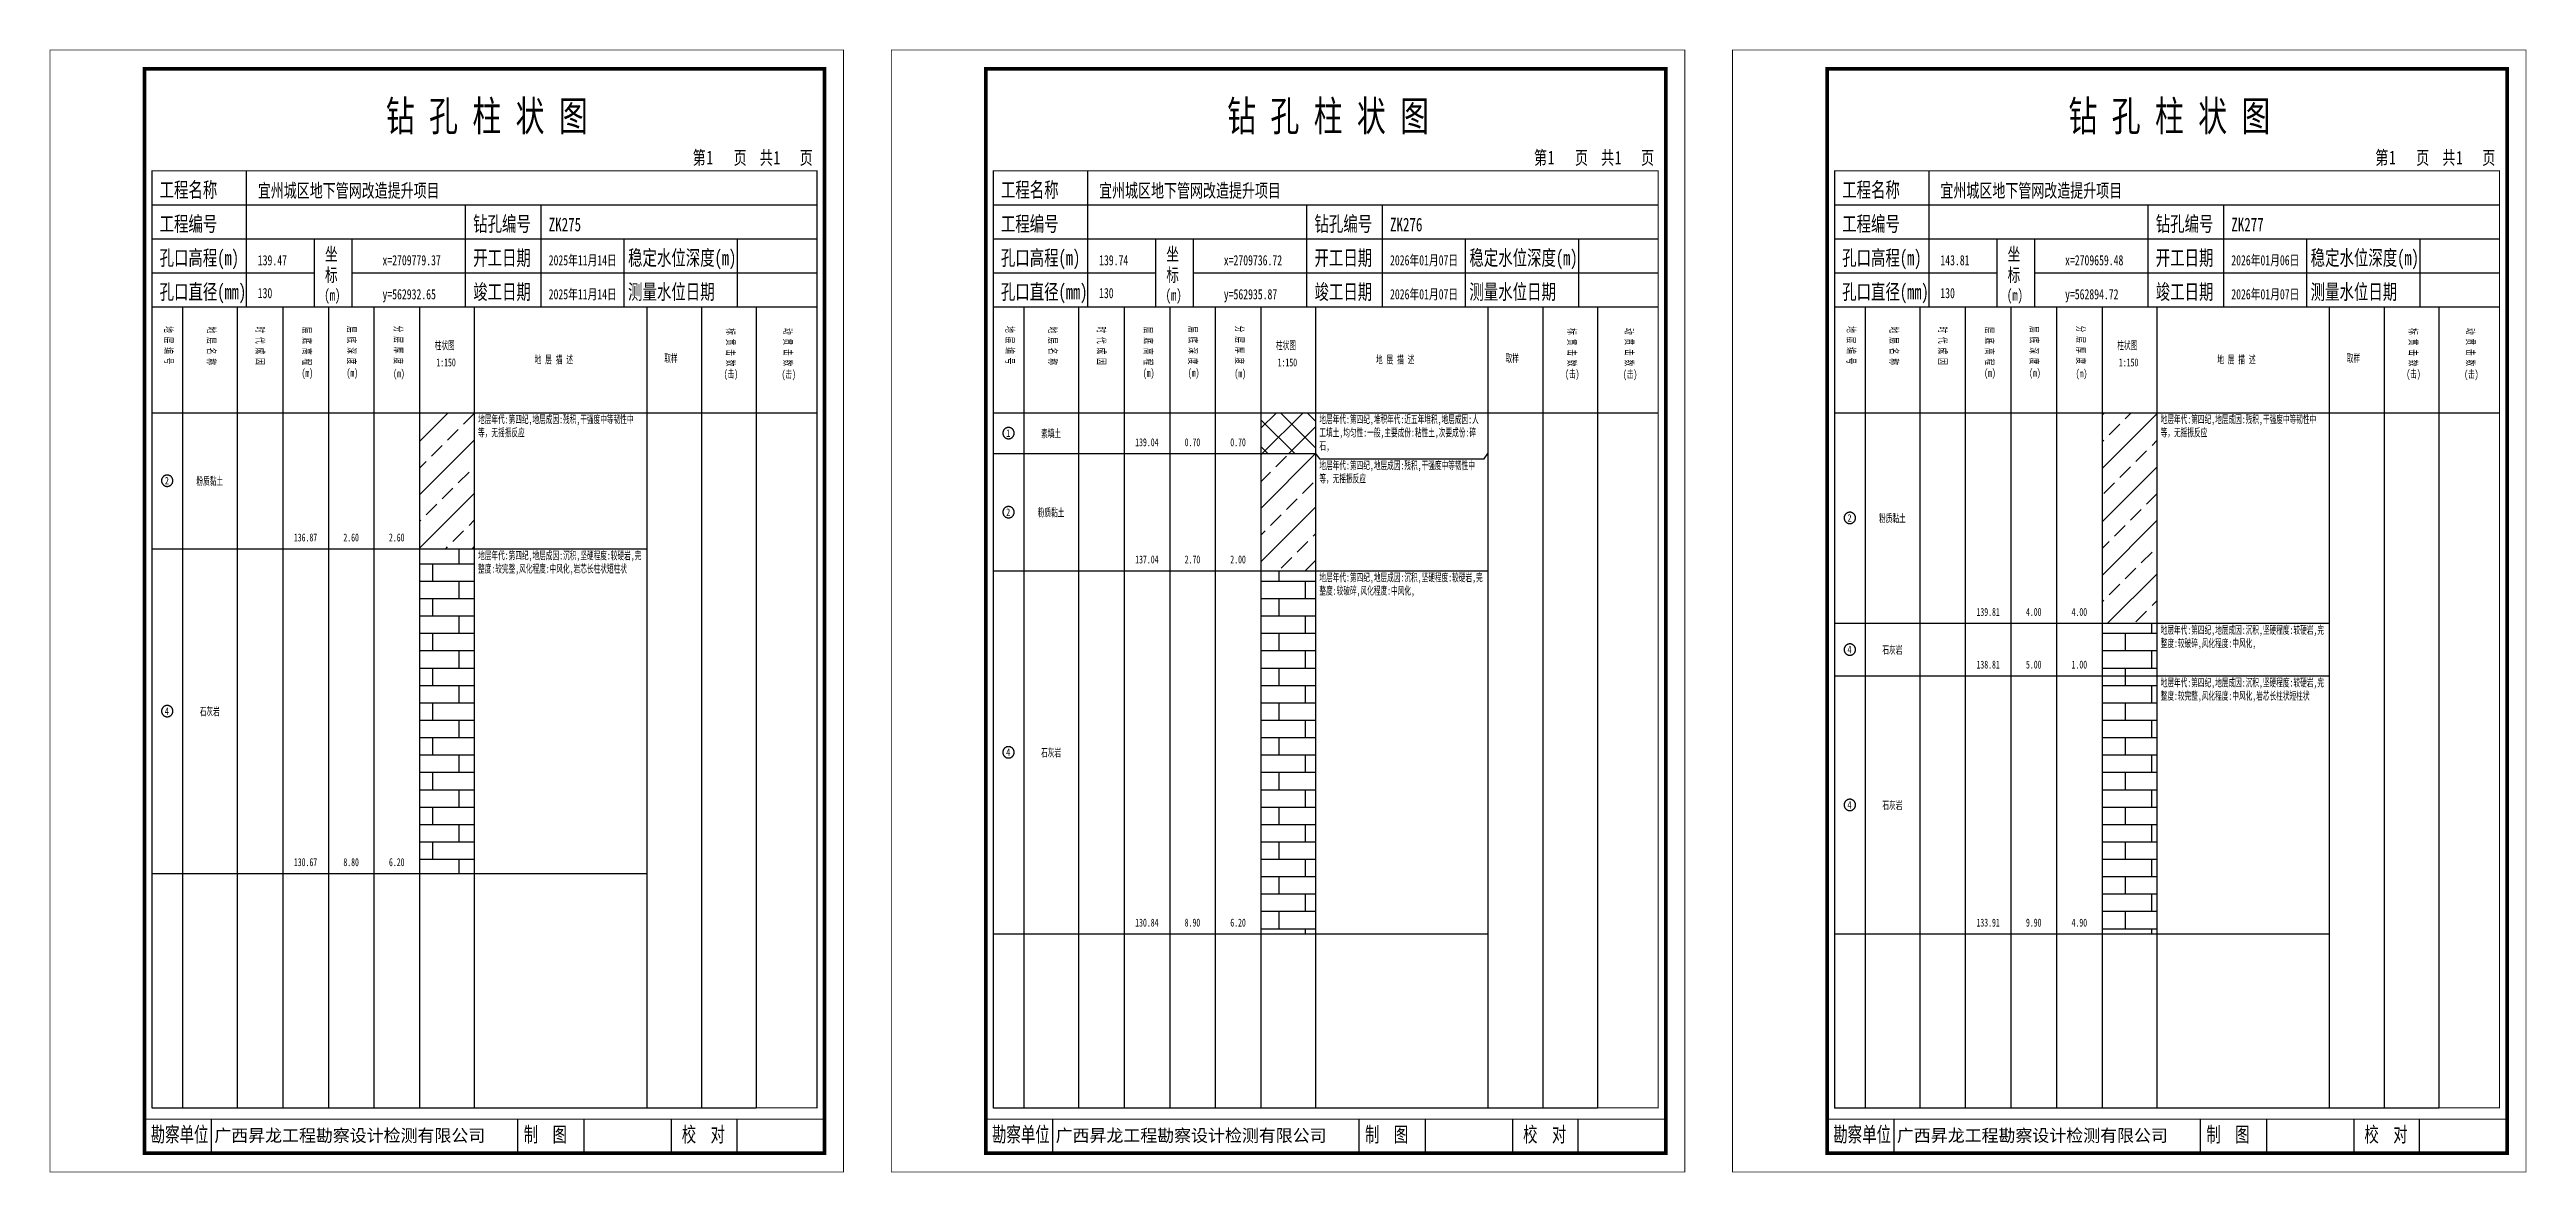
# Model space of a CAD drawing. Header units: millimetres. Extents: x 0 to 2711117, y 0 to 567555.
# Drawn here: x 59903 to 60558, y 0 to 297 of the extents above; entities that cross this region are included whole.
import ezdxf
from ezdxf.enums import TextEntityAlignment as Align

# ---------------------------------------------------------------- set-up
doc = ezdxf.new("R2010")
doc.units = ezdxf.units.MM
doc.layers.add('GICAD_POU_TEXTS', color=7, linetype='Continuous')
doc.layers.add('勘察点图例', color=7, linetype='Continuous')
doc.styles.add('HEAD_FONT', font='simfang.ttf', dxfattribs={"width": 0.6})
doc.styles.add('HEAD_FONT2', font='simfang.ttf', dxfattribs={"width": 0.6})
doc.styles.add('HT', font='simhei.ttf')
doc.styles.add('LZ_FONT', font='simfang.ttf', dxfattribs={"width": 0.7, "height": 8})
doc.styles.add('成果图图块', font='simfang.ttf', dxfattribs={"height": 2.5})
doc.styles.add('成果图表体', font='simfang.ttf', dxfattribs={"width": 0.6, "height": 2.1})
pattern_1 = [(45, (0, 0), (-7.0710678, 7.0710678), []), (45, (7.071, 0), (-7.0710678, 7.0710678), [4, -2])]
pattern_2 = [(0, (0, 0), (0, 4.6), []), (90, (0, 0), (-7, 4.6), [4.6, -4.6])]

# ---------------------------------------------------------------- blocks, each defined once
blk = doc.blocks.new('ZK275')
for p, q in [((52, 229), (52, 265)), ((27, 256), (203, 256)), ((110, 229), (110, 256)), ((130, 229), (130, 256)), ((27, 247), (203, 247)), ((70, 229), (70, 247)), ((80, 229), (80, 247)), ((152, 229), (152, 247)), ((182, 229), (182, 247)), ((27, 238), (70, 238)), ((80, 238), (203, 238)), ((27, 229), (35.05, 229)), ((35.05, 229), (35.05, 17)), ((35.05, 229), (49.53, 229)), ((49.53, 229), (49.53, 17)), ((49.53, 229), (61.6, 229)), ((61.6, 229), (61.6, 17)), ((61.6, 229), (73.68, 229)), ((73.68, 229), (73.68, 17)), ((73.68, 229), (85.75, 229)), ((85.75, 229), (85.75, 17)), ((85.75, 229), (97.82, 229)), ((97.82, 229), (97.82, 17)), ((97.82, 229), (112.3, 229)), ((112.3, 229), (112.3, 17)), ((112.3, 229), (157.93, 229)), ((157.93, 229), (157.93, 17)), ((157.93, 229), (172.42, 229)), ((172.42, 229), (172.42, 17)), ((172.42, 229), (186.9, 229)), ((186.9, 229), (186.9, 17)), ((186.9, 229), (203, 229)), ((27, 201), (203, 201)), ((27, 17), (35.05, 17)), ((35.05, 17), (49.53, 17)), ((42.74, 4.95), (42.74, 13.95)), ((42.74, 4.95), (42.74, 13.95)), ((49.53, 17), (61.6, 17)), ((61.6, 17), (73.68, 17)), ((73.68, 17), (85.75, 17)), ((85.75, 17), (97.82, 17)), ((97.82, 17), (112.3, 17)), ((112.3, 17), (157.93, 17)), ((123.83, 4.95), (123.83, 13.95)), ((141.38, 4.95), (141.38, 13.95)), ((157.93, 17), (172.42, 17)), ((164.48, 4.95), (164.48, 13.95)), ((172.42, 17), (186.9, 17)), ((181.84, 4.95), (181.84, 13.95)), ((181.84, 4.95), (181.84, 13.95))]:
    blk.add_line(p, q)
for points, const_width in [([(0, 0), (210, 0), (210, 297), (0, 297)], 0.25), ([(25, 5), (205, 5), (205, 292), (25, 292)], 1), ([(27, 265), (203, 265), (203, 17), (27, 17)], 0.3)]:
    blk.add_lwpolyline(points, close=True, dxfattribs=dict(const_width=const_width))
at = {"const_width": 0.3}
for points in [[(27, 229), (203, 229)], [(25, 14), (205, 14)]]:
    blk.add_lwpolyline(points, dxfattribs=at)
at = {"style": 'LZ_FONT', "width": 0.7}
for s, height, p in [('钻 孔 柱 状 图', 8, (88.9, 275.54)), ('第', 3.6, (170.12, 266.7)), ('1', 3.6, (173.78, 266.75)), ('页', 3.6, (180.96, 266.7)), ('共', 3.6, (187.88, 266.7)), ('1', 3.6, (191.54, 266.7)), ('页', 3.6, (198.44, 266.7)), ('工程名称', 4, (29, 258)), ('宜州城区地下管网改造提升项目', 3.6, (55, 258)), ('工程编号', 4, (29, 249)), ('钻孔编号', 4, (112, 249)), ('ZK275', 3.6, (132, 249)), ('孔口高程(m)', 4, (29, 240)), ('139.47', 2.7, (55, 240)), ('坐', 3.5, (72.79, 241.24)), ('x=2709779.37', 2.7, (88, 240)), ('开工日期', 4, (112, 240)), ('2025年11月14日', 2.7, (132, 240)), ('稳定水位深度(m)', 4, (153, 240)), ('标', 3.5, (72.79, 235.7)), ('孔口直径(mm)', 4, (29, 231)), ('130', 2.7, (54.98, 231.31)), ('(m) ', 3, (72.59, 230.65)), ('y=562932.65', 2.7, (88, 231)), ('竣工日期', 4, (112, 231)), ('2025年11月14日', 2.7, (132, 231)), ('测量水位日期', 4, (153, 231)), ('勘察单位', 4, (26.65, 7.95)), ('制  图', 4, (125.4, 7.95)), ('校  对', 4, (167.22, 7.95))]:
    blk.add_text(s, height=height, dxfattribs=at).set_placement(p)
at = {"style": 'HT'}
blk.add_text('广西昇龙工程勘察设计检测有限公司', height=3.2865, dxfattribs=at).set_placement((43.48, 8.02))
at = {"char_height": 2.1, "width": 22.806, "attachment_point": 1, "rotation": 270, "style": 'HEAD_FONT'}
for s, insert in [('地 层 编 号', (32.46, 223.92)), ('地 层 名 称', (43.79, 223.76)), ('时 代 成 因', (56.67, 223.83)), ('层 底 高 程', (69.07, 223.71)), ('层 底 深 度', (80.9, 223.91)), ('分 层 厚 度', (93.26, 224.01)), ('标 贯 击 数', (181.21, 223.37)), ('动 贯 击 数', (196.38, 223.43))]:
    blk.add_mtext(s, dxfattribs=dict(at, insert=insert))
at = {"char_height": 2.1, "attachment_point": 1}
for s, insert, width, style in [('柱状图', (101.82, 219.87), 7.855, 'HEAD_FONT2'), ('地 层 描 述', (128.29, 216.11), 22.0781, 'HEAD_FONT2'), ('取样', (162.58, 216.44), 7.855, 'HEAD_FONT2'), ('(m)', (66.58, 212.56), 4.7944, 'HEAD_FONT'), ('(m)', (78.47, 212.61), 4.7944, 'HEAD_FONT'), ('(m)', (90.81, 212.43), 4.7944, 'HEAD_FONT'), ('1:150', (102.26, 215.36), 6.9223, 'HEAD_FONT2'), ('(击)', (178.33, 212.31), 7.855, 'HEAD_FONT2'), ('(击)', (193.64, 212.22), 7.855, 'HEAD_FONT2')]:
    blk.add_mtext(s, dxfattribs=dict(at, insert=insert, width=width, style=style))
blk = doc.blocks.new('ZK275_0')
at = {"color": 7}
blk.add_polyline3d([(-1.5, 0.02, 0), (-1.5, -0.06, 0), (-1.49, -0.13, 0), (-1.48, -0.2, 0), (-1.47, -0.28, 0), (-1.46, -0.35, 0), (-1.44, -0.42, 0), (-1.41, -0.49, 0), (-1.39, -0.56, 0), (-1.36, -0.63, 0), (-1.32, -0.69, 0), (-1.29, -0.76, 0), (-1.25, -0.82, 0), (-1.2, -0.88, 0), (-1.16, -0.94, 0), (-1.11, -0.99, 0), (-1.06, -1.04, 0), (-1.01, -1.1, 0), (-0.95, -1.14, 0), (-0.89, -1.19, 0), (-0.83, -1.23, 0), (-0.77, -1.27, 0), (-0.71, -1.31, 0), (-0.64, -1.34, 0), (-0.57, -1.37, 0), (-0.51, -1.4, 0), (-0.44, -1.42, 0), (-0.36, -1.44, 0), (-0.29, -1.46, 0), (-0.22, -1.47, 0), (-0.15, -1.48, 0), (-0.07, -1.48, 0), (0, -1.48, 0), (0.07, -1.48, 0), (0.15, -1.48, 0), (0.22, -1.47, 0), (0.29, -1.46, 0), (0.36, -1.44, 0), (0.44, -1.42, 0), (0.51, -1.4, 0), (0.57, -1.37, 0), (0.64, -1.34, 0), (0.71, -1.31, 0), (0.77, -1.27, 0), (0.83, -1.23, 0), (0.89, -1.19, 0), (0.95, -1.14, 0), (1.01, -1.1, 0), (1.06, -1.04, 0), (1.11, -0.99, 0), (1.16, -0.94, 0), (1.2, -0.88, 0), (1.25, -0.82, 0), (1.29, -0.76, 0), (1.32, -0.69, 0), (1.36, -0.63, 0), (1.39, -0.56, 0), (1.41, -0.49, 0), (1.44, -0.42, 0), (1.46, -0.35, 0), (1.47, -0.28, 0), (1.48, -0.2, 0), (1.49, -0.13, 0), (1.5, -0.06, 0), (1.5, 0.02, 0), (1.5, 0.09, 0), (1.49, 0.16, 0), (1.48, 0.24, 0), (1.47, 0.31, 0), (1.46, 0.38, 0), (1.44, 0.45, 0), (1.41, 0.52, 0), (1.39, 0.59, 0), (1.36, 0.66, 0), (1.32, 0.72, 0), (1.29, 0.79, 0), (1.25, 0.85, 0), (1.2, 0.91, 0), (1.16, 0.97, 0), (1.11, 1.02, 0), (1.06, 1.08, 0), (1.01, 1.13, 0), (0.95, 1.18, 0), (0.89, 1.22, 0), (0.83, 1.26, 0), (0.77, 1.3, 0), (0.71, 1.34, 0), (0.64, 1.37, 0), (0.57, 1.4, 0), (0.51, 1.43, 0), (0.44, 1.45, 0), (0.36, 1.47, 0), (0.29, 1.49, 0), (0.22, 1.5, 0), (0.15, 1.51, 0), (0.07, 1.51, 0), (0, 1.52, 0), (-0.07, 1.51, 0), (-0.15, 1.51, 0), (-0.22, 1.5, 0), (-0.29, 1.49, 0), (-0.36, 1.47, 0), (-0.44, 1.45, 0), (-0.51, 1.43, 0), (-0.57, 1.4, 0), (-0.64, 1.37, 0), (-0.71, 1.34, 0), (-0.77, 1.3, 0), (-0.83, 1.26, 0), (-0.89, 1.22, 0), (-0.95, 1.18, 0), (-1.01, 1.13, 0), (-1.06, 1.08, 0), (-1.11, 1.02, 0), (-1.16, 0.97, 0), (-1.2, 0.91, 0), (-1.25, 0.85, 0), (-1.29, 0.79, 0), (-1.32, 0.72, 0), (-1.36, 0.66, 0), (-1.39, 0.59, 0), (-1.41, 0.52, 0), (-1.44, 0.45, 0), (-1.46, 0.38, 0), (-1.47, 0.31, 0), (-1.48, 0.24, 0), (-1.49, 0.16, 0), (-1.5, 0.09, 0), (-1.5, 0.02, 0)], dxfattribs=at)
at = {"layer": 'GICAD_POU_TEXTS', "color": 7, "style": '成果图图块', "width": 0.7}
blk.add_text('2', height=2, dxfattribs=at).set_placement((-0.09, -0.99), align=Align.CENTER)
blk = doc.blocks.new('ZK275_1')
at = {"color": 7}
blk.add_polyline3d([(-1.5, 0.02, 0), (-1.5, -0.06, 0), (-1.49, -0.13, 0), (-1.48, -0.2, 0), (-1.47, -0.28, 0), (-1.46, -0.35, 0), (-1.44, -0.42, 0), (-1.41, -0.49, 0), (-1.39, -0.56, 0), (-1.36, -0.63, 0), (-1.32, -0.69, 0), (-1.29, -0.76, 0), (-1.25, -0.82, 0), (-1.2, -0.88, 0), (-1.16, -0.94, 0), (-1.11, -0.99, 0), (-1.06, -1.04, 0), (-1.01, -1.1, 0), (-0.95, -1.14, 0), (-0.89, -1.19, 0), (-0.83, -1.23, 0), (-0.77, -1.27, 0), (-0.71, -1.31, 0), (-0.64, -1.34, 0), (-0.57, -1.37, 0), (-0.51, -1.4, 0), (-0.44, -1.42, 0), (-0.36, -1.44, 0), (-0.29, -1.46, 0), (-0.22, -1.47, 0), (-0.15, -1.48, 0), (-0.07, -1.48, 0), (0, -1.48, 0), (0.07, -1.48, 0), (0.15, -1.48, 0), (0.22, -1.47, 0), (0.29, -1.46, 0), (0.36, -1.44, 0), (0.44, -1.42, 0), (0.51, -1.4, 0), (0.57, -1.37, 0), (0.64, -1.34, 0), (0.71, -1.31, 0), (0.77, -1.27, 0), (0.83, -1.23, 0), (0.89, -1.19, 0), (0.95, -1.14, 0), (1.01, -1.1, 0), (1.06, -1.04, 0), (1.11, -0.99, 0), (1.16, -0.94, 0), (1.2, -0.88, 0), (1.25, -0.82, 0), (1.29, -0.76, 0), (1.32, -0.69, 0), (1.36, -0.63, 0), (1.39, -0.56, 0), (1.41, -0.49, 0), (1.44, -0.42, 0), (1.46, -0.35, 0), (1.47, -0.28, 0), (1.48, -0.2, 0), (1.49, -0.13, 0), (1.5, -0.06, 0), (1.5, 0.02, 0), (1.5, 0.09, 0), (1.49, 0.16, 0), (1.48, 0.24, 0), (1.47, 0.31, 0), (1.46, 0.38, 0), (1.44, 0.45, 0), (1.41, 0.52, 0), (1.39, 0.59, 0), (1.36, 0.66, 0), (1.32, 0.72, 0), (1.29, 0.79, 0), (1.25, 0.85, 0), (1.2, 0.91, 0), (1.16, 0.97, 0), (1.11, 1.02, 0), (1.06, 1.08, 0), (1.01, 1.13, 0), (0.95, 1.18, 0), (0.89, 1.22, 0), (0.83, 1.26, 0), (0.77, 1.3, 0), (0.71, 1.34, 0), (0.64, 1.37, 0), (0.57, 1.4, 0), (0.51, 1.43, 0), (0.44, 1.45, 0), (0.36, 1.47, 0), (0.29, 1.49, 0), (0.22, 1.5, 0), (0.15, 1.51, 0), (0.07, 1.51, 0), (0, 1.52, 0), (-0.07, 1.51, 0), (-0.15, 1.51, 0), (-0.22, 1.5, 0), (-0.29, 1.49, 0), (-0.36, 1.47, 0), (-0.44, 1.45, 0), (-0.51, 1.43, 0), (-0.57, 1.4, 0), (-0.64, 1.37, 0), (-0.71, 1.34, 0), (-0.77, 1.3, 0), (-0.83, 1.26, 0), (-0.89, 1.22, 0), (-0.95, 1.18, 0), (-1.01, 1.13, 0), (-1.06, 1.08, 0), (-1.11, 1.02, 0), (-1.16, 0.97, 0), (-1.2, 0.91, 0), (-1.25, 0.85, 0), (-1.29, 0.79, 0), (-1.32, 0.72, 0), (-1.36, 0.66, 0), (-1.39, 0.59, 0), (-1.41, 0.52, 0), (-1.44, 0.45, 0), (-1.46, 0.38, 0), (-1.47, 0.31, 0), (-1.48, 0.24, 0), (-1.49, 0.16, 0), (-1.5, 0.09, 0), (-1.5, 0.02, 0)], dxfattribs=at)
at = {"layer": 'GICAD_POU_TEXTS', "color": 7, "style": '成果图图块', "width": 0.7}
blk.add_text('4', height=2, dxfattribs=at).set_placement((-0.09, -0.99), align=Align.CENTER)
blk = doc.blocks.new('ZK276')
for p, q in [((52, 229), (52, 265)), ((27, 256), (203, 256)), ((110, 229), (110, 256)), ((130, 229), (130, 256)), ((27, 247), (203, 247)), ((70, 229), (70, 247)), ((80, 229), (80, 247)), ((152, 229), (152, 247)), ((182, 229), (182, 247)), ((27, 238), (70, 238)), ((80, 238), (203, 238)), ((27, 229), (35.05, 229)), ((35.05, 229), (35.05, 17)), ((35.05, 229), (49.53, 229)), ((49.53, 229), (49.53, 17)), ((49.53, 229), (61.6, 229)), ((61.6, 229), (61.6, 17)), ((61.6, 229), (73.68, 229)), ((73.68, 229), (73.68, 17)), ((73.68, 229), (85.75, 229)), ((85.75, 229), (85.75, 17)), ((85.75, 229), (97.82, 229)), ((97.82, 229), (97.82, 17)), ((97.82, 229), (112.3, 229)), ((112.3, 229), (112.3, 17)), ((112.3, 229), (157.93, 229)), ((157.93, 229), (157.93, 17)), ((157.93, 229), (172.42, 229)), ((172.42, 229), (172.42, 17)), ((172.42, 229), (186.9, 229)), ((186.9, 229), (186.9, 17)), ((186.9, 229), (203, 229)), ((27, 201), (203, 201)), ((27, 17), (35.05, 17)), ((35.05, 17), (49.53, 17)), ((42.74, 4.95), (42.74, 13.95)), ((42.74, 4.95), (42.74, 13.95)), ((49.53, 17), (61.6, 17)), ((61.6, 17), (73.68, 17)), ((73.68, 17), (85.75, 17)), ((85.75, 17), (97.82, 17)), ((97.82, 17), (112.3, 17)), ((112.3, 17), (157.93, 17)), ((123.83, 4.95), (123.83, 13.95)), ((141.38, 4.95), (141.38, 13.95)), ((157.93, 17), (172.42, 17)), ((164.48, 4.95), (164.48, 13.95)), ((172.42, 17), (186.9, 17)), ((181.84, 4.95), (181.84, 13.95)), ((181.84, 4.95), (181.84, 13.95))]:
    blk.add_line(p, q)
for points, const_width in [([(0, 0), (210, 0), (210, 297), (0, 297)], 0.25), ([(25, 5), (205, 5), (205, 292), (25, 292)], 1), ([(27, 265), (203, 265), (203, 17), (27, 17)], 0.3)]:
    blk.add_lwpolyline(points, close=True, dxfattribs=dict(const_width=const_width))
at = {"const_width": 0.3}
for points in [[(27, 229), (203, 229)], [(25, 14), (205, 14)]]:
    blk.add_lwpolyline(points, dxfattribs=at)
at = {"style": 'LZ_FONT', "width": 0.7}
for s, height, p in [('钻 孔 柱 状 图', 8, (88.9, 275.54)), ('第', 3.6, (170.12, 266.7)), ('1', 3.6, (173.78, 266.75)), ('页', 3.6, (180.96, 266.7)), ('共', 3.6, (187.88, 266.7)), ('1', 3.6, (191.54, 266.7)), ('页', 3.6, (198.44, 266.7)), ('工程名称', 4, (29, 258)), ('宜州城区地下管网改造提升项目', 3.6, (55, 258)), ('工程编号', 4, (29, 249)), ('钻孔编号', 4, (112, 249)), ('ZK276', 3.6, (132, 249)), ('孔口高程(m)', 4, (29, 240)), ('139.74', 2.7, (55, 240)), ('坐', 3.5, (72.79, 241.24)), ('x=2709736.72', 2.7, (88, 240)), ('开工日期', 4, (112, 240)), ('2026年01月07日', 2.7, (132, 240)), ('稳定水位深度(m)', 4, (153, 240)), ('标', 3.5, (72.79, 235.7)), ('孔口直径(mm)', 4, (29, 231)), ('130', 2.7, (54.98, 231.31)), ('(m) ', 3, (72.59, 230.65)), ('y=562935.87', 2.7, (88, 231)), ('竣工日期', 4, (112, 231)), ('2026年01月07日', 2.7, (132, 231)), ('测量水位日期', 4, (153, 231)), ('勘察单位', 4, (26.65, 7.95)), ('制  图', 4, (125.4, 7.95)), ('校  对', 4, (167.22, 7.95))]:
    blk.add_text(s, height=height, dxfattribs=at).set_placement(p)
at = {"style": 'HT'}
blk.add_text('广西昇龙工程勘察设计检测有限公司', height=3.2865, dxfattribs=at).set_placement((43.48, 8.02))
at = {"char_height": 2.1, "width": 22.806, "attachment_point": 1, "rotation": 270, "style": 'HEAD_FONT'}
for s, insert in [('地 层 编 号', (32.46, 223.92)), ('地 层 名 称', (43.79, 223.76)), ('时 代 成 因', (56.67, 223.83)), ('层 底 高 程', (69.07, 223.71)), ('层 底 深 度', (80.9, 223.91)), ('分 层 厚 度', (93.26, 224.01)), ('标 贯 击 数', (181.21, 223.37)), ('动 贯 击 数', (196.38, 223.43))]:
    blk.add_mtext(s, dxfattribs=dict(at, insert=insert))
at = {"char_height": 2.1, "attachment_point": 1}
for s, insert, width, style in [('柱状图', (101.82, 219.87), 7.855, 'HEAD_FONT2'), ('地 层 描 述', (128.29, 216.11), 22.0781, 'HEAD_FONT2'), ('取样', (162.58, 216.44), 7.855, 'HEAD_FONT2'), ('(m)', (66.58, 212.56), 4.7944, 'HEAD_FONT'), ('(m)', (78.47, 212.61), 4.7944, 'HEAD_FONT'), ('(m)', (90.81, 212.43), 4.7944, 'HEAD_FONT'), ('1:150', (102.26, 215.36), 6.9223, 'HEAD_FONT2'), ('(击)', (178.33, 212.31), 7.855, 'HEAD_FONT2'), ('(击)', (193.64, 212.22), 7.855, 'HEAD_FONT2')]:
    blk.add_mtext(s, dxfattribs=dict(at, insert=insert, width=width, style=style))
blk = doc.blocks.new('ZK276_0')
at = {"color": 7}
blk.add_polyline3d([(-1.5, 0.02, 0), (-1.5, -0.06, 0), (-1.49, -0.13, 0), (-1.48, -0.2, 0), (-1.47, -0.28, 0), (-1.46, -0.35, 0), (-1.44, -0.42, 0), (-1.41, -0.49, 0), (-1.39, -0.56, 0), (-1.36, -0.63, 0), (-1.32, -0.69, 0), (-1.29, -0.76, 0), (-1.25, -0.82, 0), (-1.2, -0.88, 0), (-1.16, -0.94, 0), (-1.11, -0.99, 0), (-1.06, -1.04, 0), (-1.01, -1.1, 0), (-0.95, -1.14, 0), (-0.89, -1.19, 0), (-0.83, -1.23, 0), (-0.77, -1.27, 0), (-0.71, -1.31, 0), (-0.64, -1.34, 0), (-0.57, -1.37, 0), (-0.51, -1.4, 0), (-0.44, -1.42, 0), (-0.36, -1.44, 0), (-0.29, -1.46, 0), (-0.22, -1.47, 0), (-0.15, -1.48, 0), (-0.07, -1.48, 0), (0, -1.48, 0), (0.07, -1.48, 0), (0.15, -1.48, 0), (0.22, -1.47, 0), (0.29, -1.46, 0), (0.36, -1.44, 0), (0.44, -1.42, 0), (0.51, -1.4, 0), (0.57, -1.37, 0), (0.64, -1.34, 0), (0.71, -1.31, 0), (0.77, -1.27, 0), (0.83, -1.23, 0), (0.89, -1.19, 0), (0.95, -1.14, 0), (1.01, -1.1, 0), (1.06, -1.04, 0), (1.11, -0.99, 0), (1.16, -0.94, 0), (1.2, -0.88, 0), (1.25, -0.82, 0), (1.29, -0.76, 0), (1.32, -0.69, 0), (1.36, -0.63, 0), (1.39, -0.56, 0), (1.41, -0.49, 0), (1.44, -0.42, 0), (1.46, -0.35, 0), (1.47, -0.28, 0), (1.48, -0.2, 0), (1.49, -0.13, 0), (1.5, -0.06, 0), (1.5, 0.02, 0), (1.5, 0.09, 0), (1.49, 0.16, 0), (1.48, 0.24, 0), (1.47, 0.31, 0), (1.46, 0.38, 0), (1.44, 0.45, 0), (1.41, 0.52, 0), (1.39, 0.59, 0), (1.36, 0.66, 0), (1.32, 0.72, 0), (1.29, 0.79, 0), (1.25, 0.85, 0), (1.2, 0.91, 0), (1.16, 0.97, 0), (1.11, 1.02, 0), (1.06, 1.08, 0), (1.01, 1.13, 0), (0.95, 1.18, 0), (0.89, 1.22, 0), (0.83, 1.26, 0), (0.77, 1.3, 0), (0.71, 1.34, 0), (0.64, 1.37, 0), (0.57, 1.4, 0), (0.51, 1.43, 0), (0.44, 1.45, 0), (0.36, 1.47, 0), (0.29, 1.49, 0), (0.22, 1.5, 0), (0.15, 1.51, 0), (0.07, 1.51, 0), (0, 1.52, 0), (-0.07, 1.51, 0), (-0.15, 1.51, 0), (-0.22, 1.5, 0), (-0.29, 1.49, 0), (-0.36, 1.47, 0), (-0.44, 1.45, 0), (-0.51, 1.43, 0), (-0.57, 1.4, 0), (-0.64, 1.37, 0), (-0.71, 1.34, 0), (-0.77, 1.3, 0), (-0.83, 1.26, 0), (-0.89, 1.22, 0), (-0.95, 1.18, 0), (-1.01, 1.13, 0), (-1.06, 1.08, 0), (-1.11, 1.02, 0), (-1.16, 0.97, 0), (-1.2, 0.91, 0), (-1.25, 0.85, 0), (-1.29, 0.79, 0), (-1.32, 0.72, 0), (-1.36, 0.66, 0), (-1.39, 0.59, 0), (-1.41, 0.52, 0), (-1.44, 0.45, 0), (-1.46, 0.38, 0), (-1.47, 0.31, 0), (-1.48, 0.24, 0), (-1.49, 0.16, 0), (-1.5, 0.09, 0), (-1.5, 0.02, 0)], dxfattribs=at)
at = {"layer": 'GICAD_POU_TEXTS', "color": 7, "style": '成果图图块', "width": 0.7}
blk.add_text('1', height=2, dxfattribs=at).set_placement((-0.09, -0.99), align=Align.CENTER)
blk = doc.blocks.new('ZK276_1')
at = {"color": 7}
blk.add_polyline3d([(-1.5, 0.02, 0), (-1.5, -0.06, 0), (-1.49, -0.13, 0), (-1.48, -0.2, 0), (-1.47, -0.28, 0), (-1.46, -0.35, 0), (-1.44, -0.42, 0), (-1.41, -0.49, 0), (-1.39, -0.56, 0), (-1.36, -0.63, 0), (-1.32, -0.69, 0), (-1.29, -0.76, 0), (-1.25, -0.82, 0), (-1.2, -0.88, 0), (-1.16, -0.94, 0), (-1.11, -0.99, 0), (-1.06, -1.04, 0), (-1.01, -1.1, 0), (-0.95, -1.14, 0), (-0.89, -1.19, 0), (-0.83, -1.23, 0), (-0.77, -1.27, 0), (-0.71, -1.31, 0), (-0.64, -1.34, 0), (-0.57, -1.37, 0), (-0.51, -1.4, 0), (-0.44, -1.42, 0), (-0.36, -1.44, 0), (-0.29, -1.46, 0), (-0.22, -1.47, 0), (-0.15, -1.48, 0), (-0.07, -1.48, 0), (0, -1.48, 0), (0.07, -1.48, 0), (0.15, -1.48, 0), (0.22, -1.47, 0), (0.29, -1.46, 0), (0.36, -1.44, 0), (0.44, -1.42, 0), (0.51, -1.4, 0), (0.57, -1.37, 0), (0.64, -1.34, 0), (0.71, -1.31, 0), (0.77, -1.27, 0), (0.83, -1.23, 0), (0.89, -1.19, 0), (0.95, -1.14, 0), (1.01, -1.1, 0), (1.06, -1.04, 0), (1.11, -0.99, 0), (1.16, -0.94, 0), (1.2, -0.88, 0), (1.25, -0.82, 0), (1.29, -0.76, 0), (1.32, -0.69, 0), (1.36, -0.63, 0), (1.39, -0.56, 0), (1.41, -0.49, 0), (1.44, -0.42, 0), (1.46, -0.35, 0), (1.47, -0.28, 0), (1.48, -0.2, 0), (1.49, -0.13, 0), (1.5, -0.06, 0), (1.5, 0.02, 0), (1.5, 0.09, 0), (1.49, 0.16, 0), (1.48, 0.24, 0), (1.47, 0.31, 0), (1.46, 0.38, 0), (1.44, 0.45, 0), (1.41, 0.52, 0), (1.39, 0.59, 0), (1.36, 0.66, 0), (1.32, 0.72, 0), (1.29, 0.79, 0), (1.25, 0.85, 0), (1.2, 0.91, 0), (1.16, 0.97, 0), (1.11, 1.02, 0), (1.06, 1.08, 0), (1.01, 1.13, 0), (0.95, 1.18, 0), (0.89, 1.22, 0), (0.83, 1.26, 0), (0.77, 1.3, 0), (0.71, 1.34, 0), (0.64, 1.37, 0), (0.57, 1.4, 0), (0.51, 1.43, 0), (0.44, 1.45, 0), (0.36, 1.47, 0), (0.29, 1.49, 0), (0.22, 1.5, 0), (0.15, 1.51, 0), (0.07, 1.51, 0), (0, 1.52, 0), (-0.07, 1.51, 0), (-0.15, 1.51, 0), (-0.22, 1.5, 0), (-0.29, 1.49, 0), (-0.36, 1.47, 0), (-0.44, 1.45, 0), (-0.51, 1.43, 0), (-0.57, 1.4, 0), (-0.64, 1.37, 0), (-0.71, 1.34, 0), (-0.77, 1.3, 0), (-0.83, 1.26, 0), (-0.89, 1.22, 0), (-0.95, 1.18, 0), (-1.01, 1.13, 0), (-1.06, 1.08, 0), (-1.11, 1.02, 0), (-1.16, 0.97, 0), (-1.2, 0.91, 0), (-1.25, 0.85, 0), (-1.29, 0.79, 0), (-1.32, 0.72, 0), (-1.36, 0.66, 0), (-1.39, 0.59, 0), (-1.41, 0.52, 0), (-1.44, 0.45, 0), (-1.46, 0.38, 0), (-1.47, 0.31, 0), (-1.48, 0.24, 0), (-1.49, 0.16, 0), (-1.5, 0.09, 0), (-1.5, 0.02, 0)], dxfattribs=at)
at = {"layer": 'GICAD_POU_TEXTS', "color": 7, "style": '成果图图块', "width": 0.7}
blk.add_text('2', height=2, dxfattribs=at).set_placement((-0.09, -0.99), align=Align.CENTER)
blk = doc.blocks.new('ZK276_2')
at = {"color": 7}
blk.add_polyline3d([(-1.5, 0.02, 0), (-1.5, -0.06, 0), (-1.49, -0.13, 0), (-1.48, -0.2, 0), (-1.47, -0.28, 0), (-1.46, -0.35, 0), (-1.44, -0.42, 0), (-1.41, -0.49, 0), (-1.39, -0.56, 0), (-1.36, -0.63, 0), (-1.32, -0.69, 0), (-1.29, -0.76, 0), (-1.25, -0.82, 0), (-1.2, -0.88, 0), (-1.16, -0.94, 0), (-1.11, -0.99, 0), (-1.06, -1.04, 0), (-1.01, -1.1, 0), (-0.95, -1.14, 0), (-0.89, -1.19, 0), (-0.83, -1.23, 0), (-0.77, -1.27, 0), (-0.71, -1.31, 0), (-0.64, -1.34, 0), (-0.57, -1.37, 0), (-0.51, -1.4, 0), (-0.44, -1.42, 0), (-0.36, -1.44, 0), (-0.29, -1.46, 0), (-0.22, -1.47, 0), (-0.15, -1.48, 0), (-0.07, -1.48, 0), (0, -1.48, 0), (0.07, -1.48, 0), (0.15, -1.48, 0), (0.22, -1.47, 0), (0.29, -1.46, 0), (0.36, -1.44, 0), (0.44, -1.42, 0), (0.51, -1.4, 0), (0.57, -1.37, 0), (0.64, -1.34, 0), (0.71, -1.31, 0), (0.77, -1.27, 0), (0.83, -1.23, 0), (0.89, -1.19, 0), (0.95, -1.14, 0), (1.01, -1.1, 0), (1.06, -1.04, 0), (1.11, -0.99, 0), (1.16, -0.94, 0), (1.2, -0.88, 0), (1.25, -0.82, 0), (1.29, -0.76, 0), (1.32, -0.69, 0), (1.36, -0.63, 0), (1.39, -0.56, 0), (1.41, -0.49, 0), (1.44, -0.42, 0), (1.46, -0.35, 0), (1.47, -0.28, 0), (1.48, -0.2, 0), (1.49, -0.13, 0), (1.5, -0.06, 0), (1.5, 0.02, 0), (1.5, 0.09, 0), (1.49, 0.16, 0), (1.48, 0.24, 0), (1.47, 0.31, 0), (1.46, 0.38, 0), (1.44, 0.45, 0), (1.41, 0.52, 0), (1.39, 0.59, 0), (1.36, 0.66, 0), (1.32, 0.72, 0), (1.29, 0.79, 0), (1.25, 0.85, 0), (1.2, 0.91, 0), (1.16, 0.97, 0), (1.11, 1.02, 0), (1.06, 1.08, 0), (1.01, 1.13, 0), (0.95, 1.18, 0), (0.89, 1.22, 0), (0.83, 1.26, 0), (0.77, 1.3, 0), (0.71, 1.34, 0), (0.64, 1.37, 0), (0.57, 1.4, 0), (0.51, 1.43, 0), (0.44, 1.45, 0), (0.36, 1.47, 0), (0.29, 1.49, 0), (0.22, 1.5, 0), (0.15, 1.51, 0), (0.07, 1.51, 0), (0, 1.52, 0), (-0.07, 1.51, 0), (-0.15, 1.51, 0), (-0.22, 1.5, 0), (-0.29, 1.49, 0), (-0.36, 1.47, 0), (-0.44, 1.45, 0), (-0.51, 1.43, 0), (-0.57, 1.4, 0), (-0.64, 1.37, 0), (-0.71, 1.34, 0), (-0.77, 1.3, 0), (-0.83, 1.26, 0), (-0.89, 1.22, 0), (-0.95, 1.18, 0), (-1.01, 1.13, 0), (-1.06, 1.08, 0), (-1.11, 1.02, 0), (-1.16, 0.97, 0), (-1.2, 0.91, 0), (-1.25, 0.85, 0), (-1.29, 0.79, 0), (-1.32, 0.72, 0), (-1.36, 0.66, 0), (-1.39, 0.59, 0), (-1.41, 0.52, 0), (-1.44, 0.45, 0), (-1.46, 0.38, 0), (-1.47, 0.31, 0), (-1.48, 0.24, 0), (-1.49, 0.16, 0), (-1.5, 0.09, 0), (-1.5, 0.02, 0)], dxfattribs=at)
at = {"layer": 'GICAD_POU_TEXTS', "color": 7, "style": '成果图图块', "width": 0.7}
blk.add_text('4', height=2, dxfattribs=at).set_placement((-0.09, -0.99), align=Align.CENTER)
blk = doc.blocks.new('ZK277')
for p, q in [((52, 229), (52, 265)), ((27, 256), (203, 256)), ((110, 229), (110, 256)), ((130, 229), (130, 256)), ((27, 247), (203, 247)), ((70, 229), (70, 247)), ((80, 229), (80, 247)), ((152, 229), (152, 247)), ((182, 229), (182, 247)), ((27, 238), (70, 238)), ((80, 238), (203, 238)), ((27, 229), (35.05, 229)), ((35.05, 229), (35.05, 17)), ((35.05, 229), (49.53, 229)), ((49.53, 229), (49.53, 17)), ((49.53, 229), (61.6, 229)), ((61.6, 229), (61.6, 17)), ((61.6, 229), (73.68, 229)), ((73.68, 229), (73.68, 17)), ((73.68, 229), (85.75, 229)), ((85.75, 229), (85.75, 17)), ((85.75, 229), (97.82, 229)), ((97.82, 229), (97.82, 17)), ((97.82, 229), (112.3, 229)), ((112.3, 229), (112.3, 17)), ((112.3, 229), (157.93, 229)), ((157.93, 229), (157.93, 17)), ((157.93, 229), (172.42, 229)), ((172.42, 229), (172.42, 17)), ((172.42, 229), (186.9, 229)), ((186.9, 229), (186.9, 17)), ((186.9, 229), (203, 229)), ((27, 201), (203, 201)), ((27, 17), (35.05, 17)), ((35.05, 17), (49.53, 17)), ((42.74, 4.95), (42.74, 13.95)), ((42.74, 4.95), (42.74, 13.95)), ((49.53, 17), (61.6, 17)), ((61.6, 17), (73.68, 17)), ((73.68, 17), (85.75, 17)), ((85.75, 17), (97.82, 17)), ((97.82, 17), (112.3, 17)), ((112.3, 17), (157.93, 17)), ((123.83, 4.95), (123.83, 13.95)), ((141.38, 4.95), (141.38, 13.95)), ((157.93, 17), (172.42, 17)), ((164.48, 4.95), (164.48, 13.95)), ((172.42, 17), (186.9, 17)), ((181.84, 4.95), (181.84, 13.95)), ((181.84, 4.95), (181.84, 13.95))]:
    blk.add_line(p, q)
for points, const_width in [([(0, 0), (210, 0), (210, 297), (0, 297)], 0.25), ([(25, 5), (205, 5), (205, 292), (25, 292)], 1), ([(27, 265), (203, 265), (203, 17), (27, 17)], 0.3)]:
    blk.add_lwpolyline(points, close=True, dxfattribs=dict(const_width=const_width))
at = {"const_width": 0.3}
for points in [[(27, 229), (203, 229)], [(25, 14), (205, 14)]]:
    blk.add_lwpolyline(points, dxfattribs=at)
at = {"style": 'LZ_FONT', "width": 0.7}
for s, height, p in [('钻 孔 柱 状 图', 8, (88.9, 275.54)), ('第', 3.6, (170.12, 266.7)), ('1', 3.6, (173.78, 266.75)), ('页', 3.6, (180.96, 266.7)), ('共', 3.6, (187.88, 266.7)), ('1', 3.6, (191.54, 266.7)), ('页', 3.6, (198.44, 266.7)), ('工程名称', 4, (29, 258)), ('宜州城区地下管网改造提升项目', 3.6, (55, 258)), ('工程编号', 4, (29, 249)), ('钻孔编号', 4, (112, 249)), ('ZK277', 3.6, (132, 249)), ('孔口高程(m)', 4, (29, 240)), ('143.81', 2.7, (55, 240)), ('坐', 3.5, (72.79, 241.24)), ('x=2709659.48', 2.7, (88, 240)), ('开工日期', 4, (112, 240)), ('2026年01月06日', 2.7, (132, 240)), ('稳定水位深度(m)', 4, (153, 240)), ('标', 3.5, (72.79, 235.7)), ('孔口直径(mm)', 4, (29, 231)), ('130', 2.7, (54.98, 231.31)), ('(m) ', 3, (72.59, 230.65)), ('y=562894.72', 2.7, (88, 231)), ('竣工日期', 4, (112, 231)), ('2026年01月07日', 2.7, (132, 231)), ('测量水位日期', 4, (153, 231)), ('勘察单位', 4, (26.65, 7.95)), ('制  图', 4, (125.4, 7.95)), ('校  对', 4, (167.22, 7.95))]:
    blk.add_text(s, height=height, dxfattribs=at).set_placement(p)
at = {"style": 'HT'}
blk.add_text('广西昇龙工程勘察设计检测有限公司', height=3.2865, dxfattribs=at).set_placement((43.48, 8.02))
at = {"char_height": 2.1, "width": 22.806, "attachment_point": 1, "rotation": 270, "style": 'HEAD_FONT'}
for s, insert in [('地 层 编 号', (32.46, 223.92)), ('地 层 名 称', (43.79, 223.76)), ('时 代 成 因', (56.67, 223.83)), ('层 底 高 程', (69.07, 223.71)), ('层 底 深 度', (80.9, 223.91)), ('分 层 厚 度', (93.26, 224.01)), ('标 贯 击 数', (181.21, 223.37)), ('动 贯 击 数', (196.38, 223.43))]:
    blk.add_mtext(s, dxfattribs=dict(at, insert=insert))
at = {"char_height": 2.1, "attachment_point": 1}
for s, insert, width, style in [('柱状图', (101.82, 219.87), 7.855, 'HEAD_FONT2'), ('地 层 描 述', (128.29, 216.11), 22.0781, 'HEAD_FONT2'), ('取样', (162.58, 216.44), 7.855, 'HEAD_FONT2'), ('(m)', (66.58, 212.56), 4.7944, 'HEAD_FONT'), ('(m)', (78.47, 212.61), 4.7944, 'HEAD_FONT'), ('(m)', (90.81, 212.43), 4.7944, 'HEAD_FONT'), ('1:150', (102.26, 215.36), 6.9223, 'HEAD_FONT2'), ('(击)', (178.33, 212.31), 7.855, 'HEAD_FONT2'), ('(击)', (193.64, 212.22), 7.855, 'HEAD_FONT2')]:
    blk.add_mtext(s, dxfattribs=dict(at, insert=insert, width=width, style=style))
blk = doc.blocks.new('ZK277_0')
at = {"color": 7}
blk.add_polyline3d([(-1.5, 0.02, 0), (-1.5, -0.06, 0), (-1.49, -0.13, 0), (-1.48, -0.2, 0), (-1.47, -0.28, 0), (-1.46, -0.35, 0), (-1.44, -0.42, 0), (-1.41, -0.49, 0), (-1.39, -0.56, 0), (-1.36, -0.63, 0), (-1.32, -0.69, 0), (-1.29, -0.76, 0), (-1.25, -0.82, 0), (-1.2, -0.88, 0), (-1.16, -0.94, 0), (-1.11, -0.99, 0), (-1.06, -1.04, 0), (-1.01, -1.1, 0), (-0.95, -1.14, 0), (-0.89, -1.19, 0), (-0.83, -1.23, 0), (-0.77, -1.27, 0), (-0.71, -1.31, 0), (-0.64, -1.34, 0), (-0.57, -1.37, 0), (-0.51, -1.4, 0), (-0.44, -1.42, 0), (-0.36, -1.44, 0), (-0.29, -1.46, 0), (-0.22, -1.47, 0), (-0.15, -1.48, 0), (-0.07, -1.48, 0), (0, -1.48, 0), (0.07, -1.48, 0), (0.15, -1.48, 0), (0.22, -1.47, 0), (0.29, -1.46, 0), (0.36, -1.44, 0), (0.44, -1.42, 0), (0.51, -1.4, 0), (0.57, -1.37, 0), (0.64, -1.34, 0), (0.71, -1.31, 0), (0.77, -1.27, 0), (0.83, -1.23, 0), (0.89, -1.19, 0), (0.95, -1.14, 0), (1.01, -1.1, 0), (1.06, -1.04, 0), (1.11, -0.99, 0), (1.16, -0.94, 0), (1.2, -0.88, 0), (1.25, -0.82, 0), (1.29, -0.76, 0), (1.32, -0.69, 0), (1.36, -0.63, 0), (1.39, -0.56, 0), (1.41, -0.49, 0), (1.44, -0.42, 0), (1.46, -0.35, 0), (1.47, -0.28, 0), (1.48, -0.2, 0), (1.49, -0.13, 0), (1.5, -0.06, 0), (1.5, 0.02, 0), (1.5, 0.09, 0), (1.49, 0.16, 0), (1.48, 0.24, 0), (1.47, 0.31, 0), (1.46, 0.38, 0), (1.44, 0.45, 0), (1.41, 0.52, 0), (1.39, 0.59, 0), (1.36, 0.66, 0), (1.32, 0.72, 0), (1.29, 0.79, 0), (1.25, 0.85, 0), (1.2, 0.91, 0), (1.16, 0.97, 0), (1.11, 1.02, 0), (1.06, 1.08, 0), (1.01, 1.13, 0), (0.95, 1.18, 0), (0.89, 1.22, 0), (0.83, 1.26, 0), (0.77, 1.3, 0), (0.71, 1.34, 0), (0.64, 1.37, 0), (0.57, 1.4, 0), (0.51, 1.43, 0), (0.44, 1.45, 0), (0.36, 1.47, 0), (0.29, 1.49, 0), (0.22, 1.5, 0), (0.15, 1.51, 0), (0.07, 1.51, 0), (0, 1.52, 0), (-0.07, 1.51, 0), (-0.15, 1.51, 0), (-0.22, 1.5, 0), (-0.29, 1.49, 0), (-0.36, 1.47, 0), (-0.44, 1.45, 0), (-0.51, 1.43, 0), (-0.57, 1.4, 0), (-0.64, 1.37, 0), (-0.71, 1.34, 0), (-0.77, 1.3, 0), (-0.83, 1.26, 0), (-0.89, 1.22, 0), (-0.95, 1.18, 0), (-1.01, 1.13, 0), (-1.06, 1.08, 0), (-1.11, 1.02, 0), (-1.16, 0.97, 0), (-1.2, 0.91, 0), (-1.25, 0.85, 0), (-1.29, 0.79, 0), (-1.32, 0.72, 0), (-1.36, 0.66, 0), (-1.39, 0.59, 0), (-1.41, 0.52, 0), (-1.44, 0.45, 0), (-1.46, 0.38, 0), (-1.47, 0.31, 0), (-1.48, 0.24, 0), (-1.49, 0.16, 0), (-1.5, 0.09, 0), (-1.5, 0.02, 0)], dxfattribs=at)
at = {"layer": 'GICAD_POU_TEXTS', "color": 7, "style": '成果图图块', "width": 0.7}
blk.add_text('2', height=2, dxfattribs=at).set_placement((-0.09, -0.99), align=Align.CENTER)
blk = doc.blocks.new('ZK277_1')
at = {"color": 7}
blk.add_polyline3d([(-1.5, 0.02, 0), (-1.5, -0.06, 0), (-1.49, -0.13, 0), (-1.48, -0.2, 0), (-1.47, -0.28, 0), (-1.46, -0.35, 0), (-1.44, -0.42, 0), (-1.41, -0.49, 0), (-1.39, -0.56, 0), (-1.36, -0.63, 0), (-1.32, -0.69, 0), (-1.29, -0.76, 0), (-1.25, -0.82, 0), (-1.2, -0.88, 0), (-1.16, -0.94, 0), (-1.11, -0.99, 0), (-1.06, -1.04, 0), (-1.01, -1.1, 0), (-0.95, -1.14, 0), (-0.89, -1.19, 0), (-0.83, -1.23, 0), (-0.77, -1.27, 0), (-0.71, -1.31, 0), (-0.64, -1.34, 0), (-0.57, -1.37, 0), (-0.51, -1.4, 0), (-0.44, -1.42, 0), (-0.36, -1.44, 0), (-0.29, -1.46, 0), (-0.22, -1.47, 0), (-0.15, -1.48, 0), (-0.07, -1.48, 0), (0, -1.48, 0), (0.07, -1.48, 0), (0.15, -1.48, 0), (0.22, -1.47, 0), (0.29, -1.46, 0), (0.36, -1.44, 0), (0.44, -1.42, 0), (0.51, -1.4, 0), (0.57, -1.37, 0), (0.64, -1.34, 0), (0.71, -1.31, 0), (0.77, -1.27, 0), (0.83, -1.23, 0), (0.89, -1.19, 0), (0.95, -1.14, 0), (1.01, -1.1, 0), (1.06, -1.04, 0), (1.11, -0.99, 0), (1.16, -0.94, 0), (1.2, -0.88, 0), (1.25, -0.82, 0), (1.29, -0.76, 0), (1.32, -0.69, 0), (1.36, -0.63, 0), (1.39, -0.56, 0), (1.41, -0.49, 0), (1.44, -0.42, 0), (1.46, -0.35, 0), (1.47, -0.28, 0), (1.48, -0.2, 0), (1.49, -0.13, 0), (1.5, -0.06, 0), (1.5, 0.02, 0), (1.5, 0.09, 0), (1.49, 0.16, 0), (1.48, 0.24, 0), (1.47, 0.31, 0), (1.46, 0.38, 0), (1.44, 0.45, 0), (1.41, 0.52, 0), (1.39, 0.59, 0), (1.36, 0.66, 0), (1.32, 0.72, 0), (1.29, 0.79, 0), (1.25, 0.85, 0), (1.2, 0.91, 0), (1.16, 0.97, 0), (1.11, 1.02, 0), (1.06, 1.08, 0), (1.01, 1.13, 0), (0.95, 1.18, 0), (0.89, 1.22, 0), (0.83, 1.26, 0), (0.77, 1.3, 0), (0.71, 1.34, 0), (0.64, 1.37, 0), (0.57, 1.4, 0), (0.51, 1.43, 0), (0.44, 1.45, 0), (0.36, 1.47, 0), (0.29, 1.49, 0), (0.22, 1.5, 0), (0.15, 1.51, 0), (0.07, 1.51, 0), (0, 1.52, 0), (-0.07, 1.51, 0), (-0.15, 1.51, 0), (-0.22, 1.5, 0), (-0.29, 1.49, 0), (-0.36, 1.47, 0), (-0.44, 1.45, 0), (-0.51, 1.43, 0), (-0.57, 1.4, 0), (-0.64, 1.37, 0), (-0.71, 1.34, 0), (-0.77, 1.3, 0), (-0.83, 1.26, 0), (-0.89, 1.22, 0), (-0.95, 1.18, 0), (-1.01, 1.13, 0), (-1.06, 1.08, 0), (-1.11, 1.02, 0), (-1.16, 0.97, 0), (-1.2, 0.91, 0), (-1.25, 0.85, 0), (-1.29, 0.79, 0), (-1.32, 0.72, 0), (-1.36, 0.66, 0), (-1.39, 0.59, 0), (-1.41, 0.52, 0), (-1.44, 0.45, 0), (-1.46, 0.38, 0), (-1.47, 0.31, 0), (-1.48, 0.24, 0), (-1.49, 0.16, 0), (-1.5, 0.09, 0), (-1.5, 0.02, 0)], dxfattribs=at)
at = {"layer": 'GICAD_POU_TEXTS', "color": 7, "style": '成果图图块', "width": 0.7}
blk.add_text('4', height=2, dxfattribs=at).set_placement((-0.09, -0.99), align=Align.CENTER)
blk = doc.blocks.new('ZK277_2')
at = {"color": 7}
blk.add_polyline3d([(-1.5, 0.02, 0), (-1.5, -0.06, 0), (-1.49, -0.13, 0), (-1.48, -0.2, 0), (-1.47, -0.28, 0), (-1.46, -0.35, 0), (-1.44, -0.42, 0), (-1.41, -0.49, 0), (-1.39, -0.56, 0), (-1.36, -0.63, 0), (-1.32, -0.69, 0), (-1.29, -0.76, 0), (-1.25, -0.82, 0), (-1.2, -0.88, 0), (-1.16, -0.94, 0), (-1.11, -0.99, 0), (-1.06, -1.04, 0), (-1.01, -1.1, 0), (-0.95, -1.14, 0), (-0.89, -1.19, 0), (-0.83, -1.23, 0), (-0.77, -1.27, 0), (-0.71, -1.31, 0), (-0.64, -1.34, 0), (-0.57, -1.37, 0), (-0.51, -1.4, 0), (-0.44, -1.42, 0), (-0.36, -1.44, 0), (-0.29, -1.46, 0), (-0.22, -1.47, 0), (-0.15, -1.48, 0), (-0.07, -1.48, 0), (0, -1.48, 0), (0.07, -1.48, 0), (0.15, -1.48, 0), (0.22, -1.47, 0), (0.29, -1.46, 0), (0.36, -1.44, 0), (0.44, -1.42, 0), (0.51, -1.4, 0), (0.57, -1.37, 0), (0.64, -1.34, 0), (0.71, -1.31, 0), (0.77, -1.27, 0), (0.83, -1.23, 0), (0.89, -1.19, 0), (0.95, -1.14, 0), (1.01, -1.1, 0), (1.06, -1.04, 0), (1.11, -0.99, 0), (1.16, -0.94, 0), (1.2, -0.88, 0), (1.25, -0.82, 0), (1.29, -0.76, 0), (1.32, -0.69, 0), (1.36, -0.63, 0), (1.39, -0.56, 0), (1.41, -0.49, 0), (1.44, -0.42, 0), (1.46, -0.35, 0), (1.47, -0.28, 0), (1.48, -0.2, 0), (1.49, -0.13, 0), (1.5, -0.06, 0), (1.5, 0.02, 0), (1.5, 0.09, 0), (1.49, 0.16, 0), (1.48, 0.24, 0), (1.47, 0.31, 0), (1.46, 0.38, 0), (1.44, 0.45, 0), (1.41, 0.52, 0), (1.39, 0.59, 0), (1.36, 0.66, 0), (1.32, 0.72, 0), (1.29, 0.79, 0), (1.25, 0.85, 0), (1.2, 0.91, 0), (1.16, 0.97, 0), (1.11, 1.02, 0), (1.06, 1.08, 0), (1.01, 1.13, 0), (0.95, 1.18, 0), (0.89, 1.22, 0), (0.83, 1.26, 0), (0.77, 1.3, 0), (0.71, 1.34, 0), (0.64, 1.37, 0), (0.57, 1.4, 0), (0.51, 1.43, 0), (0.44, 1.45, 0), (0.36, 1.47, 0), (0.29, 1.49, 0), (0.22, 1.5, 0), (0.15, 1.51, 0), (0.07, 1.51, 0), (0, 1.52, 0), (-0.07, 1.51, 0), (-0.15, 1.51, 0), (-0.22, 1.5, 0), (-0.29, 1.49, 0), (-0.36, 1.47, 0), (-0.44, 1.45, 0), (-0.51, 1.43, 0), (-0.57, 1.4, 0), (-0.64, 1.37, 0), (-0.71, 1.34, 0), (-0.77, 1.3, 0), (-0.83, 1.26, 0), (-0.89, 1.22, 0), (-0.95, 1.18, 0), (-1.01, 1.13, 0), (-1.06, 1.08, 0), (-1.11, 1.02, 0), (-1.16, 0.97, 0), (-1.2, 0.91, 0), (-1.25, 0.85, 0), (-1.29, 0.79, 0), (-1.32, 0.72, 0), (-1.36, 0.66, 0), (-1.39, 0.59, 0), (-1.41, 0.52, 0), (-1.44, 0.45, 0), (-1.46, 0.38, 0), (-1.47, 0.31, 0), (-1.48, 0.24, 0), (-1.49, 0.16, 0), (-1.5, 0.09, 0), (-1.5, 0.02, 0)], dxfattribs=at)
at = {"layer": 'GICAD_POU_TEXTS', "color": 7, "style": '成果图图块', "width": 0.7}
blk.add_text('4', height=2, dxfattribs=at).set_placement((-0.09, -0.99), align=Align.CENTER)

msp = doc.modelspace()

# ---------------------------------------------------------------- hatches: boundary and pattern name
at = {"layer": '勘察点图例'}
h = msp.add_hatch(dxfattribs=at)
h.set_pattern_fill('GKFZNT', color=256, scale=0.5, style=0, pattern_type=2)
h.set_pattern_definition(pattern_1)
h.paths.add_polyline_path([(60000.49, 164.95), (60014.97, 164.95), (60014.97, 201), (60000.49, 201)])
h = msp.add_hatch(dxfattribs=at)
h.set_pattern_fill('GKSTT', color=256, scale=0.5, style=0, pattern_type=2)
h.set_pattern_definition([(45, (0, 0), (-3.5355339, 3.5355339), []), (135, (0, 0), (-3.5355339, -3.5355339), [])])
h.paths.add_polyline_path([(60223.17, 190.15), (60237.66, 190.15), (60237.66, 201), (60223.17, 201)])
h = msp.add_hatch(dxfattribs=at)
h.set_pattern_fill('GKFZNT', color=256, scale=0.5, style=0, pattern_type=2)
h.set_pattern_definition(pattern_1)
h.paths.add_polyline_path([(60445.86, 145.24), (60460.35, 145.24), (60460.35, 201), (60445.86, 201)])
h = msp.add_hatch(dxfattribs=at)
h.set_pattern_fill('GKFZNT', color=256, scale=0.5, style=0, pattern_type=2)
h.set_pattern_definition(pattern_1)
h.paths.add_polyline_path([(60223.17, 159.13), (60237.66, 159.13), (60237.66, 190.15), (60223.17, 190.15)])
h = msp.add_hatch(dxfattribs=at)
h.set_pattern_fill('GKSHY', color=256, scale=0.5, style=0, pattern_type=2)
h.set_pattern_definition(pattern_2)
h.paths.add_polyline_path([(60000.49, 79), (60014.97, 79), (60014.97, 164.95), (60000.49, 164.95)])
h = msp.add_hatch(dxfattribs=at)
h.set_pattern_fill('GKSHY', color=256, scale=0.5, style=0, pattern_type=2)
h.set_pattern_definition(pattern_2)
h.paths.add_polyline_path([(60223.17, 63), (60237.66, 63), (60237.66, 159.13), (60223.17, 159.13)])
h = msp.add_hatch(dxfattribs=at)
h.set_pattern_fill('GKSHY', color=256, scale=0.5, style=0, pattern_type=2)
h.set_pattern_definition(pattern_2)
h.paths.add_polyline_path([(60445.86, 131.3), (60460.35, 131.3), (60460.35, 145.24), (60445.86, 145.24)])
h = msp.add_hatch(dxfattribs=at)
h.set_pattern_fill('GKSHY', color=256, scale=0.5, style=0, pattern_type=2)
h.set_pattern_definition(pattern_2)
h.paths.add_polyline_path([(60445.86, 63), (60460.35, 63), (60460.35, 131.3), (60445.86, 131.3)])

# ---------------------------------------------------------------- linework, layer by layer
for p, q in [((60152.36, 190.15), (60237.66, 190.15)), ((60237.66, 190.15), (60238.66, 188.81)), ((60282.29, 188.81), (60283.29, 190.15)), ((60238.66, 188.81), (60282.29, 188.81)), ((59929.67, 164.95), (60014.97, 164.95)), ((60014.97, 164.95), (60060.6, 164.95)), ((60152.36, 159.13), (60237.66, 159.13)), ((60237.66, 159.13), (60283.29, 159.13)), ((60375.04, 145.24), (60460.35, 145.24)), ((60460.35, 145.24), (60505.98, 145.24)), ((60375.04, 131.3), (60460.35, 131.3)), ((60460.35, 131.3), (60505.98, 131.3)), ((59929.67, 79), (60014.97, 79)), ((60014.97, 79), (60060.6, 79)), ((60152.36, 63), (60237.66, 63)), ((60237.66, 63), (60283.29, 63)), ((60375.04, 63), (60460.35, 63)), ((60460.35, 63), (60505.98, 63))]:
    msp.add_line(p, q, dxfattribs=at)

# ---------------------------------------------------------------- block references
for name, p in [('ZK275', (59902.67, 0)), ('ZK276', (60125.36, 0)), ('ZK277', (60348.04, 0)), ('ZK276_0', (60156.38, 195.57)), ('ZK275_0', (59933.69, 182.98)), ('ZK276_1', (60156.38, 174.64)), ('ZK277_0', (60379.07, 173.12)), ('ZK277_1', (60379.07, 138.27)), ('ZK275_1', (59933.69, 121.98)), ('ZK276_2', (60156.38, 111.07)), ('ZK277_2', (60379.07, 97.15))]:
    msp.add_blockref(name, p, dxfattribs=at)

# ---------------------------------------------------------------- texts
at = {"layer": '勘察点图例', "style": '成果图表体', "width": 0.6}
for s, p in [('素填土', (60167.65, 195.57)), ('139.04', (60193, 193.15)), ('0.70', (60205.07, 193.15)), ('0.70', (60217.14, 193.15)), ('粉质黏土', (59944.96, 182.98)), ('粉质黏土', (60167.65, 174.64)), ('粉质黏土', (60390.33, 173.12)), ('136.87', (59970.31, 167.95)), ('2.60', (59982.38, 167.95)), ('2.60', (59994.45, 167.95)), ('137.04', (60193, 162.13)), ('2.70', (60205.07, 162.13)), ('2.00', (60217.14, 162.13)), ('139.81', (60415.68, 148.24)), ('4.00', (60427.75, 148.24)), ('4.00', (60439.82, 148.24)), ('石灰岩', (60390.33, 138.27)), ('138.81', (60415.68, 134.3)), ('5.00', (60427.75, 134.3)), ('1.00', (60439.82, 134.3)), ('石灰岩', (59944.96, 121.98)), ('石灰岩', (60167.65, 111.07)), ('石灰岩', (60390.33, 97.15)), ('130.67', (59970.31, 82)), ('8.80', (59982.38, 82)), ('6.20', (59994.45, 82)), ('130.84', (60193, 66)), ('8.90', (60205.07, 66)), ('6.20', (60217.14, 66)), ('133.91', (60415.68, 66)), ('9.90', (60427.75, 66)), ('4.90', (60439.82, 66))]:
    msp.add_text(s, height=2.1, dxfattribs=at).set_placement(p, align=Align.MIDDLE)
at = {"layer": '勘察点图例', "char_height": 2.1, "width": 43.6296, "attachment_point": 1, "style": '成果图表体'}
for s, insert in [('地层年代:第四纪,地层成因:残积,干强度中等韧性中等，无摇振反应', (60015.97, 200.3)), ('地层年代:第四纪,堆积年代:近五年堆积,地层成因:人工填土,均匀性:一般,主要成份:粘性土,次要成份:碎石,', (60238.66, 200.3)), ('地层年代:第四纪,地层成因:残积,干强度中等韧性中等，无摇振反应', (60461.35, 200.3)), ('地层年代:第四纪,地层成因:残积,干强度中等韧性中等，无摇振反应', (60238.66, 188.11)), ('地层年代:第四纪,地层成因:沉积,坚硬程度:较硬岩,完整度:较完整,风化程度:中风化,岩芯长柱状短柱状', (60015.97, 164.25)), ('地层年代:第四纪,地层成因:沉积,坚硬程度:较硬岩,完整度:较破碎,风化程度:中风化,', (60238.66, 158.43)), ('地层年代:第四纪,地层成因:沉积,坚硬程度:较硬岩,完整度:较破碎,风化程度:中风化,', (60461.35, 144.54)), ('地层年代:第四纪,地层成因:沉积,坚硬程度:较硬岩,完整度:较完整,风化程度:中风化,岩芯长柱状短柱状', (60461.35, 130.6))]:
    msp.add_mtext(s, dxfattribs=dict(at, insert=insert))

doc.saveas('drawing.dxf')
